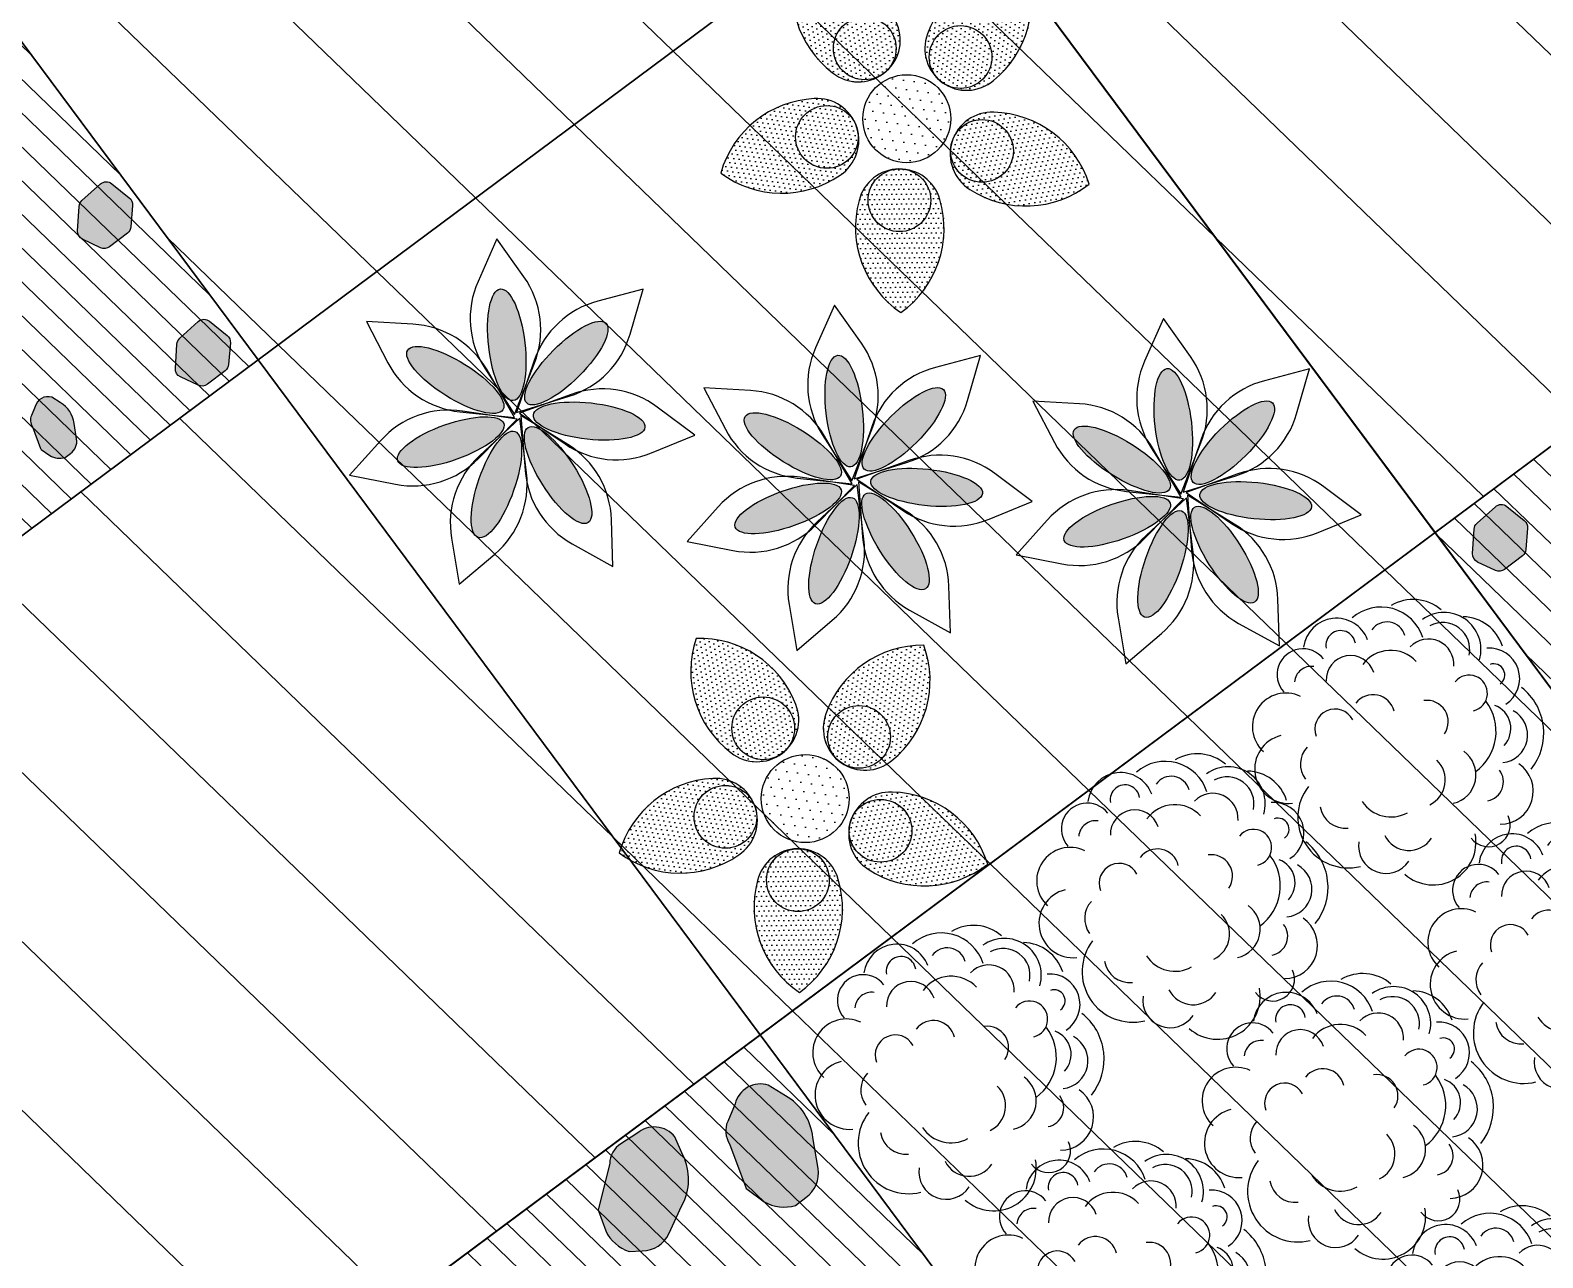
# Model space of a CAD drawing. Header units: millimetres. Extents: x 60.6 to 115.2, y 47.4 to 73.6.
# Drawn here: x 75.402 to 77.38, y 62.963 to 64.568 of the extents above; entities that cross this region are included whole.
import ezdxf

# ---------------------------------------------------------------- set-up
doc = ezdxf.new("R2010")
doc.units = ezdxf.units.MM
doc.layers.add('hatch 3', color=7, linetype='Continuous', true_color=0x57792a)
for name, color, linetype in [('kamni', 250, 'Continuous'), ('tree 3', 96, 'Continuous'), ('trees', 118, 'Continuous')]:
    doc.layers.add(name, color=color, linetype=linetype)
doc.styles.get("Standard").update_dxf_attribs({"font": 'arial.ttf'})
pattern_1 = [(136, (-529.2652610559677, -497.6456645938825), (-0.1102770163103658, -0.1141951933037609), [])]
pattern_2 = [(136, (679.4135977810487, -569.1557750629456), (-0.02205540326207316, -0.02283903866075217), [])]
pattern_3 = [(0, (-555.0435723174535, -382.4851912321677), (0.02778125, 0.05556249999999999), [0, -0.05556249999999999])]
pattern_4 = [(71.99999999999999, (192.2471370430775, -646.0722304677458), (-0.04425819931167044, 0.04359129559328276), [0, -0.05556249999999999])]
pattern_5 = [(144, (673.8588372499343, -16.80940638435482), (-0.05513432145547956, -0.02862159770970771), [0, -0.05556249999999999])]
pattern_6 = [(215.9999999999999, (224.2205279968658, 635.6834459915049), (0.01018331470552147, -0.06128041579020829), [0, -0.05556249999999998])]
pattern_7 = [(287.9999999999999, (-535.282929972424, 409.6833820927636), (0.06142795606162846, -0.009251782093366783), [0, -0.05556249999999997])]

# ---------------------------------------------------------------- blocks, each defined once
blk = doc.blocks.new('f6')
at = {"true_color": 0x297dd6}
h = blk.add_hatch(dxfattribs=at)
h.set_pattern_fill('DOTS', color=152, scale=0.035, style=0)
h.set_pattern_definition(pattern_3)
edge = h.paths.add_edge_path()
edge.add_arc((0.758425289384154, 1.239367710916188), 1.165600453108289, 124.6664119956931, 195.8507264397759)
edge.add_arc((0.09543470374762819, 1.042358418841639), 0.474084537981225, 194.8313336975684, 345.1686663024316)
edge.add_arc((-0.5675558818888976, 1.239367710916188), 1.165600453108289, 344.1492735602241, 415.3335880043069)
h = blk.add_hatch()
h.set_pattern_fill('DOTS', color=6, scale=0.035, style=0)
h.set_pattern_definition(pattern_3)
edge = h.paths.add_edge_path()
edge.add_arc((0.09543470374762819, 0.924300190205372), 0.3560263093449976, 0, 360)
h = blk.add_hatch(dxfattribs=at)
h.set_pattern_fill('DOTS', color=152, scale=0.035, angle=71.99999999999999, style=0)
h.set_pattern_definition(pattern_4)
edge = h.paths.add_edge_path()
edge.add_arc((-0.9443424341693475, 1.1042909985447), 1.165600453108376, 196.6664119956955, 267.8507264397782)
edge.add_arc((-0.9618508212433632, 0.4128702625318352), 0.474084537981221, 266.8313336975645, 417.1686663024277)
edge.add_arc((-1.354093150313935, -0.1567920348794258), 1.165600453108433, 56.14927356022203, 127.3335880043047)
h = blk.add_hatch()
h.set_pattern_fill('DOTS', color=6, scale=0.035, angle=71.99999999999999, style=0)
h.set_pattern_definition(pattern_4)
edge = h.paths.add_edge_path()
edge.add_arc((-0.8495707735966107, 0.3763882635573736), 0.3560263093449976, 0, 360)
h = blk.add_hatch(dxfattribs=at)
h.set_pattern_fill('DOTS', color=152, scale=0.035, angle=-72.00000000000006, style=0)
h.set_pattern_definition(pattern_7)
edge = h.paths.add_edge_path()
edge.add_arc((1.413075040935843, -0.3383196286392502), 1.165600453108433, 52.66641199569528, 123.850726439778)
edge.add_arc((1.020832711865271, 0.2313426687720108), 0.474084537981221, 122.8313336975722, 273.1686663024354)
edge.add_arc((1.003324324791255, 0.9227634047848761), 1.165600453108375, 272.1492735602218, 343.3335880043045)
h = blk.add_hatch()
h.set_pattern_fill('DOTS', color=6, scale=0.035, angle=-72.00000000000006, style=0)
h.set_pattern_definition(pattern_7)
edge = h.paths.add_edge_path()
edge.add_arc((0.9085526642186323, 0.1948606697976629), 0.3560263093449976, 0, 360)
at = {"true_color": 0xff4242}
h = blk.add_hatch(dxfattribs=at)
h.set_pattern_fill('DOTS', color=20, scale=0.06999999999999999, style=0)
h.set_pattern_definition([(0, (-555.0435723174535, -382.4851912321677), (0.05556249999999999, 0.111125), [0, -0.111125])])
edge = h.paths.add_edge_path()
edge.add_arc((0, 0), 0.498886422826332, 0, 360)
at = {"true_color": 0x297dd6}
h = blk.add_hatch(dxfattribs=at)
h.set_pattern_fill('DOTS', color=152, scale=0.035, angle=144, style=0)
h.set_pattern_definition(pattern_5)
edge = h.paths.add_edge_path()
edge.add_arc((-1.342061010719853, -0.556878340344892), 1.165600453108343, 268.6664119956968, 339.8507264397795)
edge.add_arc((-0.6898912033831369, -0.7871905636526491), 0.4740845379811423, 338.8313336975639, 489.1686663024272)
edge.add_arc((-0.2693197089385462, -1.336270517636835), 1.165600453108389, 128.1492735602179, 199.3335880043006)
h = blk.add_hatch()
h.set_pattern_fill('DOTS', color=6, scale=0.035, angle=144, style=0)
h.set_pattern_definition(pattern_5)
edge = h.paths.add_edge_path()
edge.add_arc((-0.6204983176789938, -0.6916794503601977), 0.3560263093449976, 0, 360)
h = blk.add_hatch(dxfattribs=at)
h.set_pattern_fill('DOTS', color=152, scale=0.035, angle=-144.0000000000001, style=0)
h.set_pattern_definition(pattern_6)
edge = h.paths.add_edge_path()
edge.add_arc((0.1149031145682937, -1.448460740476564), 1.165600453108296, 340.6664119957008, 411.8507264397834)
edge.add_arc((0.535474609012805, -0.8993807864924348), 0.4740845379811423, 50.83133369757284, 201.1686663024361)
edge.add_arc((1.187644416349441, -0.6690685631846209), 1.165600453108289, 200.1492735602245, 271.3335880043072)
h = blk.add_hatch()
h.set_pattern_fill('DOTS', color=6, scale=0.035, angle=-144.0000000000001, style=0)
h.set_pattern_definition(pattern_6)
edge = h.paths.add_edge_path()
edge.add_arc((0.4660817233085481, -0.8038696731999835), 0.3560263093449976, 0, 360)
at = {"color": 152, "true_color": 0x297dd6}
for points in [[(0.09543470374762819, 2.198048001546795, 0.3209893809381569), (-0.3628550189267798, 0.9210048888398887, 0.7696681608329942), (0.5537244264220362, 0.9210048888398887, 0.3209893809381569)], [(-2.060976929689673, 0.7699979838098443, 0.3209893809381569), (-0.9880560684135844, -0.0604894676666845, 0.7696681608329942), (-0.7048174431059806, 0.8112293865344782, 0.3209893809381569)], [(2.119958820311581, 0.5884703900500199, 0.3209893809381569), (0.7637993337278886, 0.6297017927746538, 0.7696681608329942), (1.047037959035492, -0.2420170614265089, 0.3209893809381569)], [(-1.369188496325364, -1.722163076283323, 0.3209893809381569), (-0.2477972141435885, -0.9583894358190719, 0.7696681608329942), (-0.9893255621253729, -0.4196375552886593, 0.3209893809381569)], [(1.214771901955032, -1.834353299122995, 0.3209893809381569), (0.834908967755041, -0.5318277781284451, 0.7696681608329942), (0.09338061977325651, -1.070579658658858, 0.3209893809381569)]]:
    blk.add_lwpolyline(points, format="xyb", close=True, dxfattribs=at)
at = {"color": 20, "true_color": 0xff4242}
for centre, radius in [((0.09543470374762819, 0.924300190205372), 0.3560263093449976), ((-0.8495707735966107, 0.3763882635573736), 0.3560263093449976), ((0.9085526642186323, 0.1948606697976629), 0.3560263093449976), ((0, 0), 0.498886422826332), ((-0.6204983176789938, -0.6916794503601977), 0.3560263093449976), ((0.4660817233085481, -0.8038696731999835), 0.3560263093449976)]:
    blk.add_circle(centre, radius, dxfattribs=at)
blk = doc.blocks.new('LCPLSH01')
for centre, radius, start, end in [((0.4462804744991331, 3.411669429634358), 1.846751345422383, 346.3015873750088, 127.9370226553181), ((-2.760716976921245, 2.978446032712869), 1.562548278924652, 72.59783825227498, 215.221853774835), ((-1.236412537400685, 3.811305384647731), 1.00007828974768, 15.03719734787322, 170.8059841391778), ((0.7586330762831679, 2.964807016332069), 0.9344367083647337, 32.92540397215033, 120.281903141776), ((3.142254820817815, 2.675310571032115), 1.260942738531412, 307.7690162227123, 119.5953548926374), ((-1.668193587478637, 2.712798834943607), 0.9873212501329246, 50.32486390489546, 170.5642262486379), ((-0.4589377279976397, 1.627808135024173), 1.247029163362783, 57.13994507918288, 143.1153100614277), ((2.006182093419394, 1.977579965638514), 0.9124787550288564, 340.8702265453924, 60.91392328387293), ((-4.349620928356185, 1.578876762556572), 0.7955394740648652, 61.28893497756891, 228.7430707917667), ((3.880227601253903, 1.310261164579304), 1.227032837637524, 268.3456964574647, 71.80761159692182), ((-1.318788486342076, 1.126752855753026), 1.005077407613917, 139.5951462315882, 249.8130744065581), ((-4.238335608000266, 0.2766872770903124), 1.20940199358339, 114.2325708235197, 259.6452990916742), ((-2.216451682237977, 0.5266801504001801), 1.063259472562121, 126.6684779249226, 258.2541899656549), ((2.205626102987434, 0.6630188588015073), 0.7356130302744137, 231.9504511444709, 44.67024517890606), ((-3.567620853735217, 0.2046980992808596), 0.7018041919928725, 124.7303738160669, 241.9445818217542), ((4.087216204638853, -0.68020637061346), 0.945697641107543, 241.4709903396407, 65.95299387556177), ((-1.550947569036563, -0.9173865270181221), 1.81861298405195, 150.2853854258438, 240.9902399207691), ((1.124192148135787, -0.3371376828147827), 0.7877327702540039, 217.1947256055235, 347.0017875511076), ((3.674230610140715, -0.5143150536240704), 0.6219042935600835, 285.9189036761777, 18.6962073373901), ((-2.899878326368441, -1.452754076236547), 2.114159667915088, 165.2088940143377, 256.0533005955064), ((-3.393083378196799, -1.59531678221272), 1.015845468367616, 119.784729226937, 265.1379386636391), ((-0.7588451963190757, -0.9527317274727274), 0.7798334301801184, 169.7034853116127, 302.4572715365821), ((2.414882900585532, -1.20921618802454), 0.8945179320400393, 222.2015704582211, 26.26703907361906), ((-2.84061122940977, -1.610748862099625), 0.8990170335302412, 160.5723700214119, 273.7596949951071), ((3.312598456603784, -1.957550306748228), 1.210708977616722, 224.5471956577107, 16.64523818653643), ((-1.747946953563424, -2.534062625258702), 0.6633297925705822, 127.732698048603, 344.8714011554787), ((0.9950356393370683, -1.632160819664175), 1.27603188767645, 247.0119664507745, 347.4341500612608), ((3.257558137070898, -2.217367316952538), 0.5432171475903874, 212.3242603326337, 34.48841469371855), ((-2.195311787528958, -3.318403248259761), 1.117149114927742, 146.8299787883539, 298.3034898994062), ((-2.293395045371714, -3.510496146368599), 0.4046796102187317, 149.5216477167455, 313.5871163321817), ((0.04330586114038582, -2.894438649574825), 0.9257499348200435, 199.6380275572884, 340.3619724427115), ((1.830966861297544, -2.636847800152202), 1.601922212302519, 221.7692870858376, 335.3393969305943), ((1.785686750630131, -3.072820030722905), 0.6772092297614505, 219.6109414307482, 348.696108281547), ((-0.2538125552685635, -3.616879948939149), 1.354988975176594, 187.9213749218619, 329.6271875248916), ((-0.2146143119842314, -3.605656469457937), 0.9828861064566123, 191.6192407458756, 322.623335431122), ((0.8803330515328049, -3.38072203088602), 1.585534798419175, 253.3841287376492, 324.4756405131403), ((-1.002978126850017, -3.580073632426355), 1.53848519617026, 221.5755322007732, 292.6670439762376)]:
    blk.add_arc(centre, radius, start, end)
at = {"flags": 1}
for tag, p in [('SIZE', (-1.267605633802816, 1.068913480885312)), ('ITEM', (-1.267605633802816, 0.2117706237424546))]:
    blk.add_attdef(tag, p, '', height=0.5, dxfattribs=at)
blk = doc.blocks.new('f3')
h = blk.add_hatch(color=211)
h.set_gradient(color1=(255, 127, 255), color2=(255, 148, 255), rotation=149.99999999999997, centered=1, one_color=1, tint=0.7900000214576721, name='SPHERICAL')
edge = h.paths.add_edge_path()
edge.add_ellipse((-0.04864244301074905, 0.7822352856160251), major_axis=(0.01113780916014273, -0.6117509199791767), ratio=0.324112683537821, start_angle=0, end_angle=360)
h = blk.add_hatch(color=211)
h.set_gradient(color1=(255, 127, 255), color2=(255, 148, 255), rotation=149.99999999999997, centered=1, one_color=1, tint=0.7900000214576721, name='SPHERICAL')
edge = h.paths.add_edge_path()
edge.add_ellipse((-0.6434889142856264, 0.4549304758975268), major_axis=(0.4852304390948995, -0.3727125700375949), ratio=0.3241126835378212, start_angle=0, end_angle=360)
h = blk.add_hatch(color=211)
h.set_gradient(color1=(255, 127, 255), color2=(255, 148, 255), rotation=149.99999999999997, centered=1, one_color=1, tint=0.7900000214576721, name='SPHERICAL')
edge = h.paths.add_edge_path()
edge.add_ellipse((0.5781354701020973, 0.5212367980975614), major_axis=(-0.4713418182421043, -0.3901283497318354), ratio=0.324112683537821, start_angle=0, end_angle=360)
h = blk.add_hatch(color=211)
h.set_gradient(color1=(255, 127, 255), color2=(255, 148, 255), rotation=149.99999999999997, centered=1, one_color=1, tint=0.7900000214576721, name='SPHERICAL')
edge = h.paths.add_edge_path()
edge.add_ellipse((-0.7584724181956517, -0.2142104335389377), major_axis=(0.5939346514940671, 0.1469859470931786), ratio=0.3241126835378211, start_angle=0, end_angle=360)
h = blk.add_hatch(color=211)
h.set_gradient(color1=(255, 127, 255), color2=(255, 148, 255), rotation=149.99999999999997, centered=1, one_color=1, tint=0.7900000214576721, name='SPHERICAL')
edge = h.paths.add_edge_path()
edge.add_ellipse((0.7648682725393883, -0.1315278021584163), major_axis=(-0.5988914428871509, 0.1252688250316241), ratio=0.3241126835378211, start_angle=0, end_angle=360)
h = blk.add_hatch(color=211)
h.set_gradient(color1=(255, 127, 255), color2=(255, 148, 255), rotation=149.99999999999997, centered=1, one_color=1, tint=0.7900000214576721, name='SPHERICAL')
edge = h.paths.add_edge_path()
edge.add_ellipse((-0.3070080310608319, -0.7213106899007471), major_axis=(0.2553939572592446, 0.5560010480958826), ratio=0.3241126835378211, start_angle=0, end_angle=360)
h = blk.add_hatch(color=211)
h.set_gradient(color1=(255, 127, 255), color2=(255, 148, 255), rotation=149.99999999999997, centered=1, one_color=1, tint=0.7900000214576721, name='SPHERICAL')
edge = h.paths.add_edge_path()
edge.add_ellipse((0.370942355410989, -0.6845134571872222), major_axis=(-0.275463595879098, 0.546336019527922), ratio=0.324112683537821, start_angle=0, end_angle=360)
at = {"color": 91}
for points in [[(-0.04354845131456386, 1.942265168628182), (-0.2934262841015425, 1.499533377108492, 0.2520012310390229), (-0.3124846515795525, 0.551910671873884), (-0.03886593124207138, 0.01804151258420461), (0.2321512661028464, 0.5532360212473577, 0.2520012310390229), (0.2084811489612548, 1.500754748450618)], [(-1.547260745554922, 1.182179920885574), (-1.356915373108222, 0.7107788074708878, 0.2520012310390229), (-0.6279168064174883, 0.1050452830495487), (-0.0399226084377915, -0.01389296354227554), (-0.2893780658816922, 0.5316851317943474, 0.2520012310390229), (-1.044936113683889, 1.103947352500654)], [(1.48825940511756, 1.240520956926957), (0.9863214717647679, 1.159844556399548, 0.2520012310390229), (0.2335575095487457, 0.5839118953754223), (-0.01323972497471004, 0.03712618927829681), (0.5741686498149647, 0.1589247302663352, 0.2520012310390229), (1.300210544323818, 0.7681990365226739)], [(1.894680264663066, -0.3946250098324526), (1.518651732226772, -0.05249504427229112, 0.2520012310390229), (0.5990287924073527, 0.1769513795497915), (0.01765895436551546, 0.02898991573283638), (0.4791280194363026, -0.3543242965561149, 0.2520012310390229), (1.408157570474941, -0.5420903907884167)], [(-1.890551449898794, -0.4673750918354926), (-1.403316820009422, -0.6124708739134803, 0.2520012310390229), (-0.4752121087281012, -0.4201855189221533), (-0.01561405708116581, -0.03462992723325442), (-0.5976971218947256, 0.1105003212232987, 0.2520012310390229), (-1.516192479786923, -0.1234190887807927)], [(-0.8149156621218481, -1.764251300166961), (-0.397689388871413, -1.473781667589265, 0.2520012310390229), (0.03063968951914831, -0.6282722273990657), (0.01575488785192647, -0.02855402187287837), (-0.4606353641961505, -0.3931576575014333, 0.2520012310390229), (-0.8504222937947361, -1.257112611397133)], [(0.8696709306086632, -1.731874467781836), (0.9027089535977666, -1.224568978379466, 0.2520012310390229), (0.5087218667490561, -0.362521306702547), (0.03056277101700289, -0.0002405281220489996), (0.01859690811738801, -0.6000240736493652, 0.2520012310390229), (0.4510359150040131, -1.443438869683632)]]:
    blk.add_lwpolyline(points, format="xyb", close=True, dxfattribs=at)
at = {"color": 211}
for centre, major_axis, ratio in [((-0.04864244301074905, 0.7822352856160251), (0.01113780916014273, -0.6117509199791767), 0.324112683537821), ((0.5781354701020973, 0.5212367980975614), (-0.4713418182421035, -0.3901283497318349), 0.324112683537821), ((-0.6434889142856264, 0.4549304758975268), (0.4852304390948985, -0.3727125700375944), 0.3241126835378211), ((-0.7584724181956517, -0.2142104335389377), (0.5939346514940663, 0.1469859470931783), 0.3241126835378211), ((0.7648682725393883, -0.1315278021584163), (-0.5988914428871508, 0.1252688250316241), 0.3241126835378211), ((-0.3070080310608319, -0.7213106899007471), (0.2553939572592446, 0.5560010480958826), 0.3241126835378211), ((0.370942355410989, -0.6845134571872222), (-0.275463595879098, 0.546336019527922), 0.324112683537821)]:
    blk.add_ellipse(centre, major_axis=major_axis, ratio=ratio, dxfattribs=at)

msp = doc.modelspace()

# ---------------------------------------------------------------- hatches: boundary and pattern name
at = {"layer": 'hatch 3', "linetype": 'Continuous'}
h = msp.add_hatch(dxfattribs=at)
h.set_pattern_fill('ANSI31', color=256, scale=0.05, angle=91, style=0)
h.set_pattern_definition(pattern_1)
h.paths.add_polyline_path([(75.69969221366023, 64.13703934257592), (75.04307955282161, 65.01956968971785), (75.92560989996366, 65.67618235055647), (76.58222256080217, 64.79365200341454)])
h = msp.add_hatch(dxfattribs=at)
h.set_pattern_fill('ANSI31', color=256, scale=0.05, angle=91, style=0)
h.set_pattern_definition(pattern_1)
h.paths.add_polyline_path([(77.23883522164078, 63.91112165627271), (76.58222256080217, 64.79365200341465), (77.46475290794422, 65.45026466425327), (78.12136556878272, 64.56773431711133)])
h = msp.add_hatch(dxfattribs=at)
h.set_pattern_fill('ANSI31', color=41, scale=0.01, angle=91, style=0)
h.set_pattern_definition(pattern_2)
h.paths.add_polyline_path([(74.8171618665184, 63.4804266817373), (74.16054920567979, 64.36295702887924), (75.04307955282184, 65.01956968971785), (75.69969221366034, 64.13703934257592)])
h = msp.add_hatch(dxfattribs=at)
h.set_pattern_fill('ANSI31', color=256, scale=0.05, angle=91, style=0)
h.set_pattern_definition(pattern_1)
h.paths.add_polyline_path([(76.35630487449896, 63.25450899543409), (75.69969221366034, 64.13703934257603), (76.58222256080239, 64.79365200341465), (77.2388352216409, 63.91112165627271)])
h = msp.add_hatch(dxfattribs=at)
h.set_pattern_fill('ANSI31', color=41, scale=0.01, angle=91, style=0)
h.set_pattern_definition(pattern_2)
h.paths.add_polyline_path([(77.89544788247952, 63.02859130913032), (77.2388352216409, 63.91112165627226), (78.12136556878295, 64.56773431711088), (78.77797822962145, 63.68520396996894)])
h = msp.add_hatch(dxfattribs=at)
h.set_pattern_fill('ANSI31', color=256, scale=0.05, angle=91, style=0)
h.set_pattern_definition(pattern_1)
h.paths.add_polyline_path([(75.47377452735702, 62.59789633459548), (74.8171618665184, 63.48042668173741), (75.69969221366046, 64.13703934257603), (76.35630487449896, 63.25450899543409)])
h = msp.add_hatch(dxfattribs=at)
h.set_pattern_fill('ANSI31', color=256, scale=0.05, angle=91, style=0)
h.set_pattern_definition(pattern_1)
h.paths.add_polyline_path([(77.01291753533746, 62.37197864829204), (76.35630487449885, 63.25450899543398), (77.2388352216409, 63.9111216562726), (77.8954478824794, 63.02859130913066)])
h = msp.add_hatch(dxfattribs=at)
h.set_pattern_fill('ANSI31', color=41, scale=0.01, angle=91, style=0)
h.set_pattern_definition(pattern_2)
h.paths.add_polyline_path([(76.13038718819575, 61.71536598745365), (75.47377452735714, 62.59789633459559), (76.35630487449919, 63.25450899543421), (77.01291753533769, 62.37197864829227)])
at = {"layer": 'kamni', "linetype": 'ByBlock', "ltscale": 2}
h = msp.add_hatch(color=256, dxfattribs=at)
h.set_gradient(color1=(130, 130, 130), color2=(163, 163, 163), centered=1, one_color=1, tint=0.6399999856948853, name='SPHERICAL')
edge = h.paths.add_edge_path()
edge.add_line((75.5355642179984, 64.33887791909672), (75.53330005844634, 64.31079683022733))
edge.add_arc((75.52181732316728, 64.31172267554382), 0.01151999995829113, 307.2414973704428, 355.39025156837505, ccw=False)
edge.add_line((75.52878894899823, 64.30255169782538), (75.50547148058513, 64.28482614338225))
edge.add_arc((75.4984998547211, 64.29399712114753), 0.01152000001559035, 244.97052524652912, 307.2414973604518, ccw=False)
edge.add_line((75.49362592197645, 64.28355896134997), (75.47028350905498, 64.2944583298912))
edge.add_arc((75.47515744181271, 64.30489648965874), 0.01151999999391073, 176.3479944034461, 244.9705251244554, ccw=False)
edge.add_line((75.46366083520263, 64.30563027185633), (75.46568408527583, 64.33732974765633))
edge.add_arc((75.47718069189114, 64.33659596547034), 0.0115199999984231, 132.0214219802031, 176.3479944626598, ccw=False)
edge.add_line((75.46946910701354, 64.345154111218), (75.4934871553155, 64.36679632485937))
edge.add_arc((75.50119874018947, 64.35823817910898), 0.01151999999796497, 51.14496387606118, 132.0214219576772, ccw=False)
edge.add_line((75.50842583665974, 64.36720921453195), (75.53130857914641, 64.34877479987779))
edge.add_arc((75.52408148266056, 64.33980376444015), 0.01152000001906038, -4.609748541704789, 51.14496386149659, ccw=False)
h = msp.add_hatch(color=256, dxfattribs=at)
h.set_gradient(color1=(130, 130, 130), color2=(163, 163, 163), centered=1, one_color=1, tint=0.6399999856948853, name='SPHERICAL')
edge = h.paths.add_edge_path()
edge.add_line((75.66354870508349, 64.1590719455238), (75.66128454553143, 64.13099085665442))
edge.add_arc((75.64980181025237, 64.13191670197091), 0.01151999995829113, 307.2414973704428, 355.39025156837505, ccw=False)
edge.add_line((75.65677343608331, 64.12274572425247), (75.63345596767022, 64.10502016980934))
edge.add_arc((75.62648434180619, 64.11419114757462), 0.01152000001559035, 244.97052524652912, 307.2414973604518, ccw=False)
edge.add_line((75.62161040906153, 64.10375298777706), (75.59826799614007, 64.11465235631829))
edge.add_arc((75.6031419288978, 64.12509051608583), 0.01151999999391073, 176.3479944034461, 244.9705251244554, ccw=False)
edge.add_line((75.59164532228772, 64.12582429828342), (75.59366857236091, 64.15752377408342))
edge.add_arc((75.60516517897622, 64.15678999189743), 0.0115199999984231, 132.0214219802031, 176.3479944626598, ccw=False)
edge.add_line((75.59745359409862, 64.16534813764508), (75.62147164240059, 64.18699035128645))
edge.add_arc((75.62918322727455, 64.17843220553607), 0.01151999999796497, 51.14496387606118, 132.0214219576772, ccw=False)
edge.add_line((75.63641032374483, 64.18740324095904), (75.6592930662315, 64.16896882630488))
edge.add_arc((75.65206596974565, 64.15999779086724), 0.01152000001906038, -4.609748541704789, 51.14496386149659, ccw=False)
h = msp.add_hatch(color=256, dxfattribs=at)
h.set_gradient(color1=(130, 130, 130), color2=(64, 64, 64), one_color=1, tint=0.25, name='INVSPHERICAL')
edge = h.paths.add_edge_path()
edge.add_line((75.44766765622444, 64.00937926826214), (75.45446685796696, 64.01451060744444))
edge.add_arc((75.44309667271705, 64.03051452415252), 0.01963177176458585, 305.3923721685752, 368.8351000327227)
edge.add_line((75.46249550320658, 64.03352979167835), (75.45904475127145, 64.0537094490835))
edge.add_arc((75.4235897607515, 64.05004142971609), 0.03564422420041678, 5.906559590407308, 60.58350178144374)
edge.add_line((75.44109658535035, 64.08109013035414), (75.42991514776043, 64.0879855891178))
edge.add_arc((75.42482108504998, 64.0717299766352), 0.01703509354487612, 72.60044114687348, 166.4045270058792)
edge.add_line((75.40826332204233, 64.07573433629273), (75.40337324366305, 64.06431414838949))
edge.add_arc((75.41753528655977, 64.05811504378175), 0.01545937763773078, 156.3597199370911, 213.6489479967171)
edge.add_line((75.40466615589924, 64.04954895756987), (75.41516375572178, 64.02114666633793))
edge.add_arc((75.41758621917756, 64.02196342663296), 0.002556448038621741, 198.6321018787561, 234.2104863483453)
edge.add_line((75.41609118478584, 64.0198897104658), (75.42730961473546, 64.01180184432383))
edge.add_arc((75.44024999174042, 64.03379552649153), 0.02551813888833325, 239.5288099987867, 286.8987927346714)
h = msp.add_hatch(color=256, dxfattribs=at)
h.set_gradient(color1=(130, 130, 130), color2=(163, 163, 163), centered=1, one_color=1, tint=0.6399999856948853, name='SPHERICAL')
edge = h.paths.add_edge_path()
edge.add_line((77.3598357298066, 63.91708529151038), (77.35757157025455, 63.88900420264099))
edge.add_arc((77.3460888349756, 63.88993004795748), 0.01151999995817781, 307.24149736999266, 355.3902515683296, ccw=False)
edge.add_line((77.35306046080643, 63.88075907023904), (77.32974299239334, 63.86303351579591))
edge.add_arc((77.32277136652931, 63.87220449356118), 0.01152000001559035, 244.97052524652912, 307.2414973604518, ccw=False)
edge.add_line((77.31789743378465, 63.86176633376363), (77.29455502086319, 63.87266570230486))
edge.add_arc((77.29942895362103, 63.8831038620724), 0.01151999999395883, 176.3479944034821, 244.970525123943, ccw=False)
edge.add_line((77.28793234701084, 63.88383764426999), (77.28995559708403, 63.91553712006998))
edge.add_arc((77.30145220369934, 63.914803337884), 0.0115199999984231, 132.0214219802031, 176.3479944626598, ccw=False)
edge.add_line((77.29374061882174, 63.92336148363165), (77.31775866712371, 63.94500369727302))
edge.add_arc((77.32547025199756, 63.93644555152264), 0.01151999999788886, 51.144963875620874, 132.0214219572571, ccw=False)
edge.add_line((77.33269734846795, 63.94541658694561), (77.35558009095462, 63.92698217229145))
edge.add_arc((77.34835299446866, 63.91801113685381), 0.0115200000191317, -4.609748541659485, 51.14496386105628, ccw=False)
h = msp.add_hatch(color=256, dxfattribs=at)
h.set_gradient(color1=(130, 130, 130), color2=(64, 64, 64), one_color=1, tint=0.25, name='INVSPHERICAL')
edge = h.paths.add_edge_path()
edge.add_line((76.40244104389046, 63.03169915300543), (76.41603944734516, 63.04196183132046))
edge.add_arc((76.3932990768202, 63.07396966472402), 0.03926354353343602, 305.392372209129, 368.835100073188)
edge.add_line((76.43209673779938, 63.08000019980375), (76.4251952339597, 63.12035951466316))
edge.add_arc((76.35428525295208, 63.11302347587423), 0.07128844837428669, 5.906559636339919, 60.58350182735301)
edge.add_line((76.38929890208703, 63.17512087715534), (76.36693602696243, 63.18891179471677))
edge.add_arc((76.356747901522, 63.15640056974746), 0.03407018709950504, 72.60044111755218, 166.4045269767271)
edge.add_line((76.32363237550146, 63.16440928908162), (76.31385221873722, 63.14156891321011))
edge.add_arc((76.34217630449984, 63.12917070404774), 0.03091875522594848, 156.3597200043258, 213.6489480636709)
edge.add_line((76.31643804324005, 63.11203853162135), (76.33743324282989, 63.05523394912245))
edge.add_arc((76.34227816974169, 63.05686746971264), 0.005112896077495262, 198.6321018791493, 234.2104863480569)
edge.add_line((76.33928810095813, 63.05272003737821), (76.36172496085749, 63.03654430509471))
edge.add_arc((76.38760571485591, 63.08053166950992), 0.05103627783962912, 239.5288100553318, 286.898792791197)
h = msp.add_hatch(color=256, dxfattribs=at)
h.set_gradient(color1=(130, 130, 130), color2=(64, 64, 64), one_color=1, tint=0.25, name='INVSPHERICAL')
edge = h.paths.add_edge_path()
edge.add_line((76.1852052768237, 62.97143858061099), (76.20222376966831, 62.97221963135462))
edge.add_arc((76.20155338206337, 63.01147745143703), 0.03926354361445078, 270.9783183931447, 334.4210462573046)
edge.add_line((76.2369687521815, 62.99452524165326), (76.25408503353549, 63.03172118178463))
edge.add_arc((76.1914399748847, 63.06574528357191), 0.07128844840359373, 331.492505838713, 386.1694480296985)
edge.add_line((76.25542090588283, 63.09718543853978), (76.24476629962635, 63.12120141147489))
edge.add_arc((76.21798700316754, 63.10013848349956), 0.03407018716888083, 38.18638730370209, 131.9904731630694)
edge.add_line((76.19519380840586, 63.12546135707817), (76.17421674376988, 63.11214606546082))
edge.add_arc((76.19057631533576, 63.08590994829478), 0.03091875524288294, 121.9456661651287, 179.2348942244728)
edge.add_line((76.15966031675316, 63.08632281317523), (76.14487661893293, 63.02759461490496))
edge.add_arc((76.14979677794338, 63.02620402398725), 0.005112896223135703, 164.2180475643405, 199.7964320333026)
edge.add_line((76.14498604437051, 63.02447239172852), (76.15435386200966, 62.99844719264456))
edge.add_arc((76.2005651456069, 63.02010865450052), 0.05103627789565013, 205.1147562790352, 252.4847390148752)

# ---------------------------------------------------------------- linework, layer by layer
at = {"layer": 'Defpoints'}
for p, q in [((77.01291753533746, 62.37197864829216), (74.206051509046, 66.14459010753603)), ((74.8171618665184, 63.48042668173741), (78.39797170044721, 66.14459010753615)), ((75.47377452735702, 62.59789633459548), (80.24076284988189, 66.14459010753626)), ((77.8954478824794, 63.02859130913066), (75.5771091773953, 66.14459010753603))]:
    msp.add_line(p, q, dxfattribs=at)
for points in [[(74.8171618665184, 63.4804266817373), (74.16054920567979, 64.36295702887924), (75.04307955282184, 65.01956968971785), (75.69969221366034, 64.13703934257592), (74.81716186651852, 63.48042668173741)], [(77.89544788247952, 63.02859130913032), (77.2388352216409, 63.91112165627226), (78.12136556878295, 64.56773431711088), (78.77797822962145, 63.68520396996894), (77.89544788247963, 63.02859130913043)], [(76.13038718819575, 61.71536598745365), (75.47377452735714, 62.59789633459559), (76.35630487449919, 63.25450899543421), (77.01291753533769, 62.37197864829227), (76.13038718819587, 61.71536598745377)]]:
    msp.add_lwpolyline(points, close=True, dxfattribs=at)
at = {"layer": 'hatch 3', "linetype": 'Continuous'}
for points in [[(75.69969221366023, 64.13703934257592), (75.04307955282161, 65.01956968971785), (75.92560989996366, 65.67618235055647), (76.58222256080217, 64.79365200341454), (75.69969221366034, 64.13703934257603)], [(77.23883522164078, 63.91112165627271), (76.58222256080217, 64.79365200341465), (77.46475290794422, 65.45026466425327), (78.12136556878272, 64.56773431711133), (77.2388352216409, 63.91112165627283)], [(76.35630487449896, 63.25450899543409), (75.69969221366034, 64.13703934257603), (76.58222256080239, 64.79365200341465), (77.2388352216409, 63.91112165627271), (76.35630487449907, 63.25450899543421)], [(75.47377452735702, 62.59789633459548), (74.8171618665184, 63.48042668173741), (75.69969221366046, 64.13703934257603), (76.35630487449896, 63.25450899543409), (75.47377452735714, 62.59789633459559)], [(77.01291753533746, 62.37197864829204), (76.35630487449885, 63.25450899543398), (77.2388352216409, 63.9111216562726), (77.8954478824794, 63.02859130913066), (77.01291753533758, 62.37197864829216)]]:
    msp.add_lwpolyline(points, close=True, dxfattribs=at)
at = {"layer": 'kamni', "linetype": 'ByBlock', "ltscale": 2}
for points in [[(75.5355642179984, 64.33887791909672), (75.53330005844634, 64.31079683022733, -0.213235042842403), (75.52878894899823, 64.30255169782538), (75.50547148058513, 64.28482614338225, -0.2785982335654852), (75.49362592197645, 64.28355896134997), (75.47028350905498, 64.2944583298912, -0.3087033563484225), (75.46366083520263, 64.30563027185633), (75.46568408527583, 64.33732974765633, -0.1958595006723922), (75.46946910701354, 64.345154111218), (75.4934871553155, 64.36679632485937, -0.3683071794997488), (75.50842583665974, 64.36720921453195), (75.53130857914641, 64.34877479987779, -0.248191503945889)], [(75.66354870508349, 64.1590719455238), (75.66128454553143, 64.13099085665442, -0.213235042842403), (75.65677343608331, 64.12274572425247), (75.63345596767022, 64.10502016980934, -0.2785982335654852), (75.62161040906153, 64.10375298777706), (75.59826799614007, 64.11465235631829, -0.3087033563484225), (75.59164532228772, 64.12582429828342), (75.59366857236091, 64.15752377408342, -0.1958595006723922), (75.59745359409862, 64.16534813764508), (75.62147164240059, 64.18699035128645, -0.3683071794997488), (75.63641032374483, 64.18740324095904), (75.6592930662315, 64.16896882630488, -0.248191503945889)], [(77.3598357298066, 63.91708529151038), (77.35757157025455, 63.88900420264099, -0.213235042842403), (77.35306046080643, 63.88075907023904), (77.32974299239334, 63.86303351579591, -0.2785982335654852), (77.31789743378465, 63.86176633376363), (77.29455502086319, 63.87266570230486, -0.3087033563484225), (77.28793234701084, 63.88383764426999), (77.28995559708403, 63.91553712006998, -0.1958595006723922), (77.29374061882174, 63.92336148363165), (77.31775866712371, 63.94500369727302, -0.3683071794997488), (77.33269734846795, 63.94541658694561), (77.35558009095462, 63.92698217229145, -0.248191503945889)]]:
    msp.add_lwpolyline(points, format="xyb", close=True, dxfattribs=at)
at = {"layer": 'kamni'}
for points in [[(75.44766765622444, 64.00937926826214), (75.45446685796696, 64.01451060744444, 0.2841157258522438), (75.46249550320658, 64.03352979167835), (75.45904475127145, 64.0537094490835, 0.2432049483606517), (75.44109658535035, 64.08109013035414), (75.42991514776043, 64.0879855891178, 0.4337962987139013), (75.40826332204233, 64.07573433629273), (75.40337324366305, 64.06431414838949, 0.2553114715337171), (75.40466615589924, 64.04954895756987), (75.41516375572178, 64.02114666633793, 0.1564991940563422), (75.41609118478584, 64.0198897104658), (75.42730961473546, 64.01180184432383, 0.2096850641670248)], [(76.40244104389046, 63.03169915300543), (76.41603944734516, 63.04196183132046, 0.2841157258522438), (76.43209673779938, 63.08000019980375), (76.4251952339597, 63.12035951466316, 0.2432049483606517), (76.38929890208703, 63.17512087715534), (76.36693602696243, 63.18891179471677, 0.4337962987139013), (76.32363237550146, 63.16440928908162), (76.31385221873722, 63.14156891321011, 0.2553114715337171), (76.31643804324005, 63.11203853162135), (76.33743324282989, 63.05523394912245, 0.1564991940563422), (76.33928810095813, 63.05272003737821), (76.36172496085749, 63.03654430509471, 0.2096850641670248)], [(76.1852052768237, 62.97143858061099), (76.20222376966831, 62.97221963135462, 0.2841157258522438), (76.2369687521815, 62.99452524165326), (76.25408503353549, 63.03172118178463, 0.2432049483606517), (76.25542090588283, 63.09718543853978), (76.24476629962635, 63.12120141147489, 0.4337962987139013), (76.19519380840586, 63.12546135707817), (76.17421674376988, 63.11214606546082, 0.2553114715337171), (76.15966031675316, 63.08632281317523), (76.14487661893293, 63.02759461490496, 0.1564991940563422), (76.14498604437051, 63.02447239172852), (76.15435386200966, 62.99844719264456, 0.2096850641670248)]]:
    msp.add_lwpolyline(points, format="xyb", close=True, dxfattribs=at)

# ---------------------------------------------------------------- block references
at = {"layer": 'tree 3', "color": 86, "linetype": 'Continuous', "xscale": 0.1199999999999411, "yscale": 0.1199999999999411, "zscale": 0.1199999999999411, "rotation": 262.669488044984}
for p in [(76.03886333188018, 64.06306988312792), (76.91046453420029, 63.95901922449821)]:
    msp.add_blockref('f3', p, dxfattribs=at)
at = {"layer": 'trees'}
for name, p, xscale, yscale, zscale, rotation in [('f6', (76.5480004601036, 64.45211286298775), 0.1152000000002311, 0.1152000000002311, 0.1152000000002311, 108.7581404150233), ('f3', (76.48015912523078, 63.97640659500007), 0.1199999999999411, 0.1199999999999411, 0.1199999999999411, 262.669488044984), ('LCPLSH01', (77.18964965270061, 63.64379434804573), 0.03574890198806043, 0.03574890198806043, 0.03574890198806043, 156.0000000000502), ('f6', (76.41525403176229, 63.56342643112885), 0.1152000000002311, 0.1152000000002311, 0.1152000000002311, 108.7581404150233), ('LCPLSH01', (76.90752306755223, 63.44210750746697), 0.03574890198806043, 0.03574890198806043, 0.03574890198806043, 156.0000000000502), ('LCPLSH01', (77.4191380527053, 63.36201917128642), 0.03574890198806043, 0.03574890198806043, 0.03574890198806043, 156.0000000000502), ('LCPLSH01', (76.61469762701972, 63.21783747803693), 0.03574890198806043, 0.03574890198806043, 0.03574890198806043, 156.0000000000502), ('LCPLSH01', (77.12390237015495, 63.1548170781823), 0.03574890198806043, 0.03574890198806043, 0.03574890198806043, 156.0000000000502), ('LCPLSH01', (76.82664406053289, 62.93540472920188), 0.03574890198806043, 0.03574890198806043, 0.03574890198806043, 156.0000000000502), ('LCPLSH01', (77.33219274926637, 62.85134144749156), 0.03574890198806043, 0.03574890198806043, 0.03574890198806043, 156.0000000000502)]:
    msp.add_blockref(name, p, dxfattribs=dict(at, xscale=xscale, yscale=yscale, zscale=zscale, rotation=rotation))

doc.saveas('drawing.dxf')
